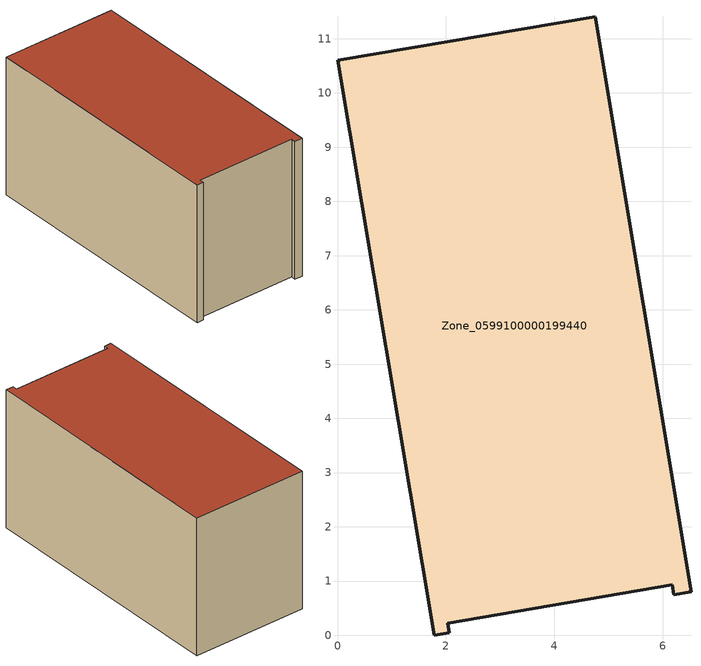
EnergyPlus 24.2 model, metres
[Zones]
Zone_0599100000199440
 floor ground (C_G): 4.75,11.41 6.52,0.8 6.2,0.74 6.17,0.94 2.03,0.23 2.06,0.04 1.79,0 0,10.6 z0
 wall outside (C_F): 1.79,0 2.06,0.04 2.03,0.23 6.17,0.94 6.2,0.74 6.52,0.8 4.75,11.41 0,10.6 1.79,0 z0:5.82
 roof outside (C_R): 4.75,11.41 0,10.6 1.79,0 2.06,0.04 2.03,0.23 6.17,0.94 6.2,0.74 6.52,0.8 z5.82
[BUILDING]
Pand.0599100000199440: North Axis=0; Terrain=City; Loads Convergence Tolerance Value=0.04; Temperature Convergence Tolerance Value=0.4; Solar Distribution=FullExterior; Maximum Number of Warmup Days=25; Minimum Number of Warmup Days=1
[Site:Location]
Rotterdam.The.Hague.AP_ZH_NLD Design_Conditions: Latitude=51.96; Longitude=4.45; Time Zone=1; Elevation=-4.5
[SITE:GROUNDTEMPERATURE:BUILDINGSURFACE]
18, 18, 18, 18, 18, 18, 18, 18, 18, 18, 18, 18
[MATERIAL] Thermal Absorptance=0.9; Solar Absorptance=0.7; Visible Absorptance=0.7
Name | Roughness | Thickness | Conductivity | Density | Specific Heat
G.TI.1992-2005 | MediumSmooth | 0.15 | 0.06 | 540 | 1210
F.TI.1992-2005 | Rough | 0.3 | 0.12 | 1920 | 840
R.TI.1992-2005 | MediumRough | 0.2 | 0.08 | 1500 | 1000
[CONSTRUCTION]
C_G: G.TI.1992-2005
C_F: F.TI.1992-2005
C_R: R.TI.1992-2005
[ZONE]
Zone_0599100000199440: Type=1; Multiplier=1; Ceiling Height=Autocalculate; Volume=Autocalculate; Floor Area=autocalculate; Part of Total Floor Area=Yes
[ZONEINFILTRATION:DESIGNFLOWRATE]
Infil_Zone_0599100000199440: Zone or ZoneList or Space or SpaceList=Zone_0599100000199440; Schedule=AlwaysOn; Design Flow Rate Calculation Method=Flow/Area; Flow Rate per Floor Area=0.0015; Constant Term Coefficient=1; Temperature Term Coefficient=0; Velocity Term Coefficient=0; Velocity Squared Term Coefficient=0
[HVACTEMPLATE:ZONE:IDEALLOADSAIRSYSTEM]
Zone_0599100000199440: Maximum Heating Supply Air Temperature=50; Minimum Cooling Supply Air Temperature=13; Maximum Heating Supply Air Humidity Ratio=0.0156; Minimum Cooling Supply Air Humidity Ratio=0.0077; Heating Limit=NoLimit; Cooling Limit=NoLimit; Dehumidification Control Type=ConstantSensibleHeatRatio; Cooling Sensible Heat Ratio=0.7; Dehumidification Setpoint=60; Humidification Control Type=None; Humidification Setpoint=30; Outdoor Air Method=None; Outdoor Air Flow Rate per Person=0.00944; Outdoor Air Flow Rate per Zone Floor Area=0; Outdoor Air Flow Rate per Zone=0; Demand Controlled Ventilation Type=None; Outdoor Air Economizer Type=NoEconomizer; Heat Recovery Type=None; Sensible Heat Recovery Effectiveness=0.7; Latent Heat Recovery Effectiveness=0.65
[ZONECONTROL:THERMOSTAT]
ThermostatControl_Zone_0599100000199440: Zone or ZoneList=Zone_0599100000199440; Control Type Schedule=DualSetpointControlType; Control 1=Thermostat_Zone_0599100000199440; Temperature Difference Between Cutout And Setpoint=0
[THERMOSTATSETPOINT:DUALSETPOINT]
Thermostat_Zone_0599100000199440: Heating Setpoint Temperature Schedule=HeatingSetpoint_Zone_0599100000199440; Cooling Setpoint Temperature Schedule=CoolingSetpoint_Zone_0599100000199440
[SCHEDULE:COMPACT]
HeatingSetpoint_Zone_0599100000199440: Through: 12/31, For: AllDays, Until: 24:00, 21
CoolingSetpoint_Zone_0599100000199440: Through: 12/31, For: AllDays, Until: 24:00, 24
DualSetpointControlType: Through: 12/31, For: AllDays, Until: 24:00, 4
AlwaysOn: Through: 12/31, For: AllDays, Until: 24:00, 1
